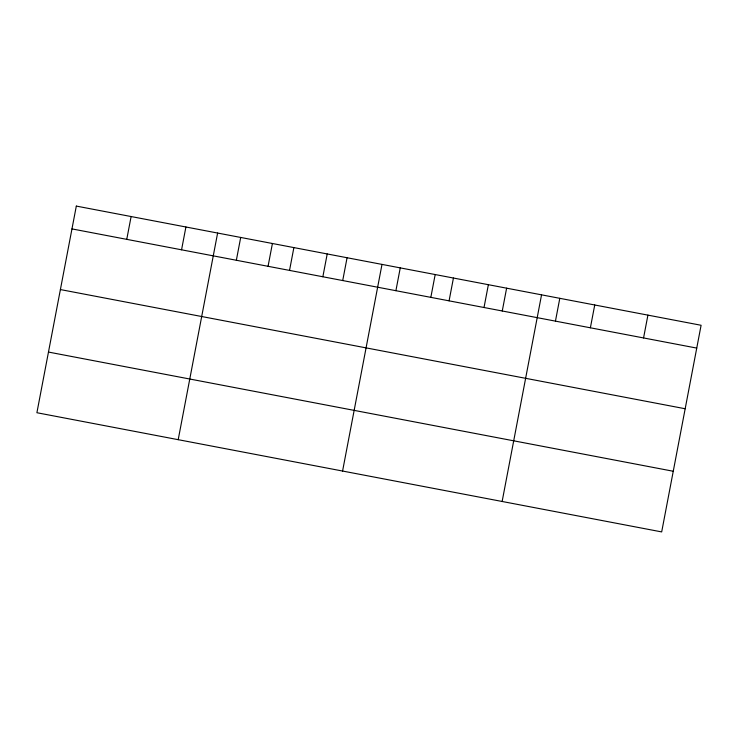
<?xml version="1.0" encoding="UTF-8"?>
<svg xmlns="http://www.w3.org/2000/svg" width="738" height="738" viewBox="0 0 738 738"><rect width="100%" height="100%" fill="white"/><g stroke="black" fill="none" stroke-linecap="round" stroke-linejoin="round"><path stroke-width="1.11" d="M126.761 239.352L131.115 216.538M181.557 249.804L185.911 227M178.199 439.682L217.618 233.042M236.354 260.256L240.699 237.451M268.06 266.307L272.414 243.494M289.536 270.403L293.881 247.59M322.857 276.759L327.211 253.946M342.718 280.551L347.072 257.737M342.58 471.038L381.998 264.398M395.9 290.698L400.254 267.885M430.835 297.359L435.18 274.545M449.082 300.836L453.436 278.032M484.017 307.506L488.371 284.693M502.264 310.984L506.619 288.171M502.135 501.471L541.554 294.84M555.446 321.131L559.801 298.318M590.382 327.792L594.736 304.978M643.564 337.939L647.918 315.126M71.964 228.9L696.746 348.087M60.396 289.564L201.299 316.445M201.695 316.519L685.178 408.751M48.468 352.063L673.25 471.25M76.318 206.087L36.9 412.726L661.682 531.913L701.1 325.274L76.318 206.087"/></g></svg>
